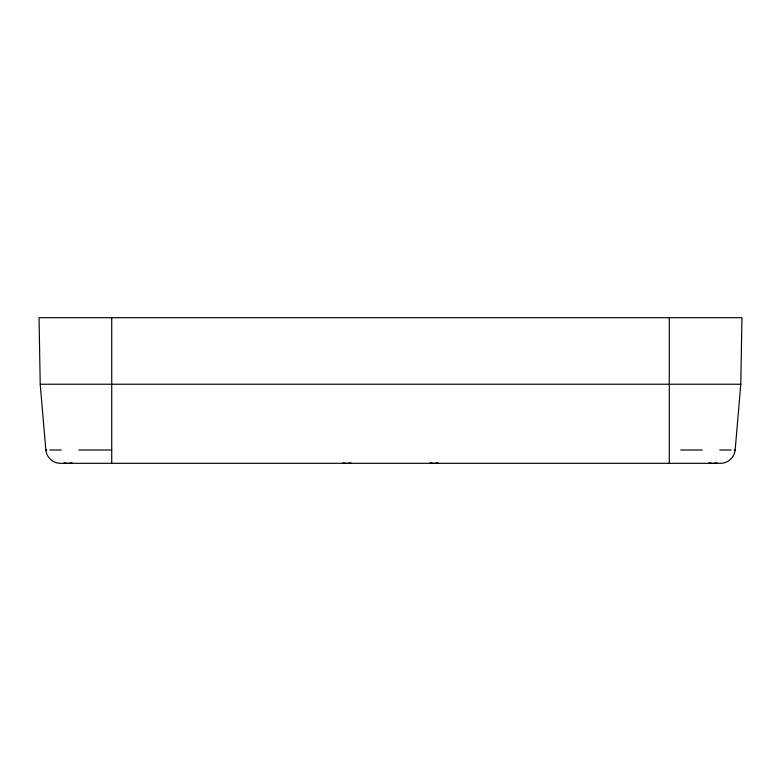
<?xml version="1.0" encoding="UTF-8"?>
<svg xmlns="http://www.w3.org/2000/svg" width="781" height="781" viewBox="0 0 781 781"><rect width="100%" height="100%" fill="white"/><g stroke="black" fill="none" stroke-linecap="round" stroke-linejoin="round"><path stroke-width="1.17" d="M740.788 384.232L741.95 317.691L39.05 317.691L40.212 384.232L45.845 450.012C46.45 457.324 53.02 463.338 60.352 463.309L720.648 463.309C727.98 463.338 734.55 457.324 735.155 450.012L740.788 384.232L40.212 384.232M68.972 463.309L72.057 462.86M347.74 463.309L350.825 462.86M434.997 463.309L438.082 462.86M713.766 463.309L716.851 462.86M45.845 450.012L46.84 450.012M49.818 450.012L61.26 450.012M78.783 450.012L111.732 450.012M680.71 450.012L702.217 450.012M719.74 450.012L731.182 450.012M734.16 450.012L735.155 450.012M708.943 462.86L712.028 463.309M430.175 462.86L433.26 463.309M342.918 462.86L346.003 463.309M64.149 462.86L67.234 463.309M669.268 317.691L669.268 463.309M111.732 317.691L111.732 463.309"/></g></svg>
